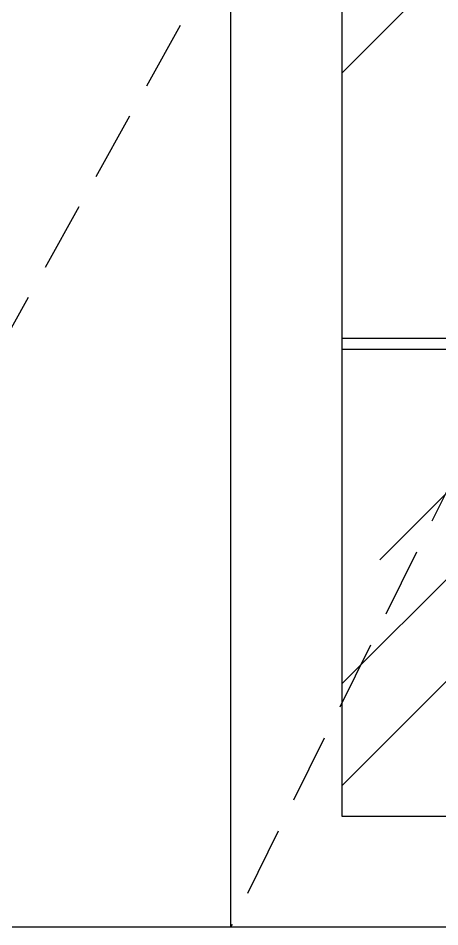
# Model space of a CAD drawing. Extents: x 373 to 3470, y 2650 to 6408.
# Drawn here: x 2443 to 2747, y 3451 to 4107 of the extents above; entities that cross this region are included whole.
import ezdxf

# ---------------------------------------------------------------- set-up
doc = ezdxf.new("R2010")
doc.units = 0
doc.header["$LTSCALE"] = 10
doc.header["$MEASUREMENT"] = 0
doc.linetypes.add('DASHED', pattern=[0.75, 0.5, -0.25])
for name, color, linetype in [('3', 3, 'CONTINUOUS'), ('4', 4, 'CONTINUOUS'), ('7', 7, 'CONTINUOUS'), ('BH', 3, 'CONTINUOUS')]:
    doc.layers.add(name, color=color, linetype=linetype)

msp = doc.modelspace()

# ---------------------------------------------------------------- hatches: boundary and pattern name
at = {"layer": 'BH'}
h = msp.add_hatch(dxfattribs=at)
h.set_pattern_fill('AR-RROOF', color=256, scale=400, angle=45, style=0)
h.set_pattern_definition([(45, (-4251.93, 4617.8), (339.411, 905.097), [6000, -800, 2000, -400]), (45, (-4017.17, 5135.4), (-659.024, 93.34), [1200, -132, 2400, -300]), (45, (-4350.92, 4999.64), (1281.2775, 1660.287), [3200, -560, 1600, -400])])
h.paths.add_polyline_path([(3016.51, 3531.16), (3016.51, 5491.16), (2676.51, 5491.16), (2676.51, 3531.16)])

# ---------------------------------------------------------------- linework, layer by layer
at = {"layer": '3', "color": 3, "linetype": 'DASHED', "ltscale": 10}
for points in [[(2596.51, 5571.16), (3096.51, 4461.16), (2596.51, 3451.16)], [(2196.51, 4751.16), (2596.51, 4167.61), (2196.51, 3451.16)]]:
    msp.add_lwpolyline(points, dxfattribs=at)
at = {"layer": '4'}
for p, q in [((2596.51, 3451.16), (2596.51, 5571.16)), ((896.51, 3451.16), (3096.51, 3451.16))]:
    msp.add_line(p, q, dxfattribs=at)
msp.add_lwpolyline([(3016.51, 3531.16), (3016.51, 5491.16), (2676.51, 5491.16), (2676.51, 3531.16)], close=True, dxfattribs=at)
at = {"layer": '7'}
for p, q in [((3016.51, 3876.16), (2676.51, 3876.16)), ((3016.51, 3868.16), (2676.51, 3868.16))]:
    msp.add_line(p, q, dxfattribs=at)

doc.saveas('drawing.dxf')
